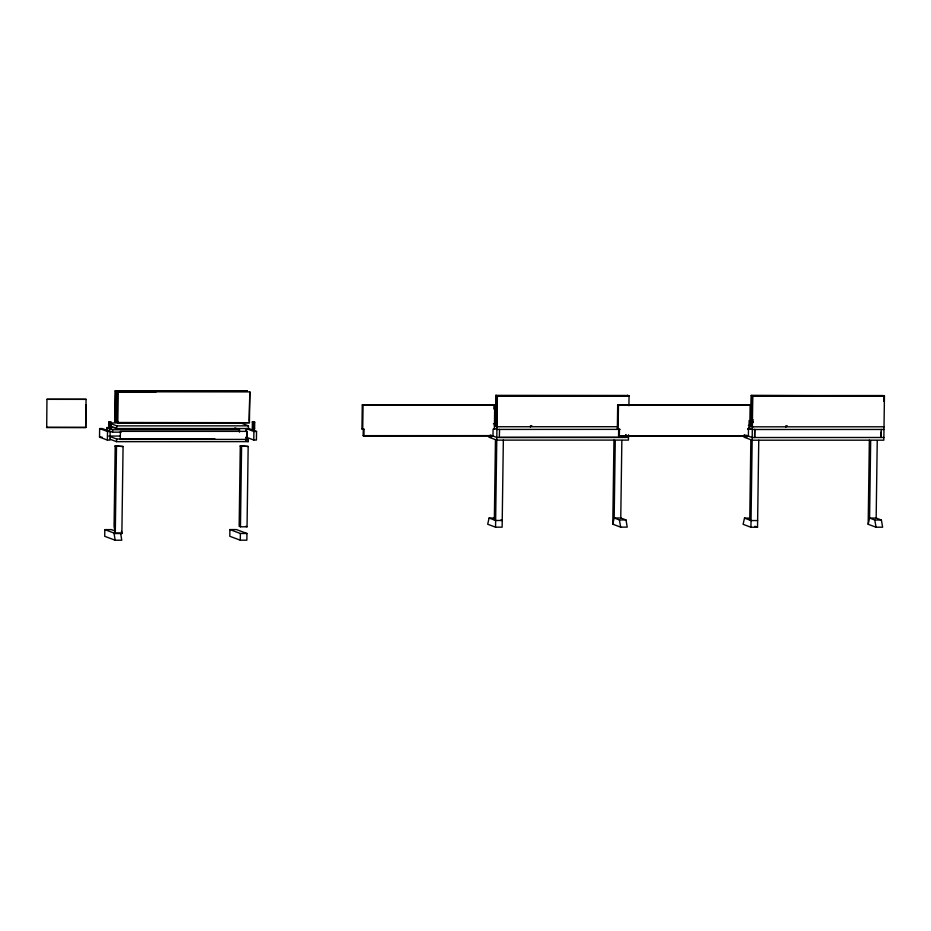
<?xml version="1.0" encoding="UTF-8"?>
<svg xmlns="http://www.w3.org/2000/svg" width="931" height="931" viewBox="0 0 931 931"><rect width="100%" height="100%" fill="white"/><g stroke="black" fill="none" stroke-linecap="round" stroke-linejoin="round"><path stroke-width="1.4" d="M46.701 427.492L46.946 399.318L86.048 399.306L85.815 427.48L46.55 427.434L85.815 427.48M85.652 427.422L85.966 404.927M99.524 437.139L99.64 428.574L102.27 428.563L110.126 431.507L110.009 440.072L107.368 440.072L99.524 437.139L102.154 437.139M104.819 529.623L104.726 536.314L115.188 540.224L121.775 540.224L120.564 533.044L113.978 533.044L104.819 529.623L111.394 529.623L115.328 531.089M107.368 440.072L107.496 431.507L99.64 428.574M108.904 425.618L108.939 422.942M109.078 421.952L108.985 428.656L109.765 428.947L111.08 428.947L111.173 422.255L109.078 421.952L111.173 422.255M109.765 428.947L109.858 422.255M110.312 427.317L110.393 421.952M112.546 432.159L112.581 429.738L106.774 427.573L106.949 430.064L112.546 432.159L121.205 432.147M118.028 421.755L114.746 421.615L115.176 390.811L247.239 390.915L115.176 390.811M115.13 421.755L115.56 390.962M115.188 446.007L114.071 526.352L115.281 533.533L121.868 533.533L123.078 446.496L115.188 446.007L123.078 446.496M115.898 410.315L116.142 393.208M115.909 420.765L116.294 393.266M116.154 420.3L116.456 393.557M116.689 393.65L115.758 420.3M116.701 392.242L116.003 420.242M115.281 533.533L116.503 446.496M245.656 437.977L248.274 438.955L248.24 441.631L116.573 441.678L116.608 439.001L108.752 436.069L120.332 436.057M245.935 437.093L253.791 440.026L256.421 440.026L256.537 431.46L248.693 428.516L116.747 428.551L116.782 425.874L110.242 423.43M117.364 422.593L117.795 391.788L249.845 391.893L249.427 422.697L117.364 422.593L249.427 422.697M117.748 422.732L117.795 391.788M246.959 431.367L120.402 431.356L120.285 439.385L246.843 439.409L246.796 431.309L246.843 439.409M229.899 529.576L229.806 536.279L240.279 540.189L246.855 540.189L246.948 533.486L236.486 529.576L229.899 529.576L240.373 533.486L246.948 533.486M239.476 432.112L239.511 429.703L234.856 427.969M240.279 445.972L239.151 526.306L240.466 526.795L247.041 526.795L248.17 446.449L240.279 445.972L248.17 446.449M240.279 540.189L240.373 533.486M240.466 526.795L241.583 446.461M246.017 431.379L246.052 428.516L253.907 431.46L256.537 431.46M248.414 428.516L248.461 425.839L240.605 422.895L110.382 422.942M249.043 421.149L249.845 391.893M252.394 421.918L252.301 428.609L253.302 428.9L254.605 428.9L254.698 422.209L252.394 421.918L254.698 422.209M253.302 428.9L253.395 422.209M253.791 440.026L253.907 431.46M361.938 428.97L362.275 404.869L494.733 405.113L494.396 429.226L493.081 429.226L492.988 435.917L363.951 435.952L363.171 435.661L363.265 428.97L361.938 428.97L364.044 429.261L363.951 435.952M362.729 429.261L363.067 405.16L362.275 404.869M493.884 409.081L493.954 404.822M495.385 426.154L495.816 395.361L627.878 395.466M494.338 519.987L495.455 439.641M495.769 426.305L496.2 395.5M496.56 426.596L496.991 395.803L628.658 395.756M503.345 440.13L502.135 527.167L495.548 527.167L497.387 395.943L495.816 395.361M625.772 434.696L625.737 437.372L499.33 437.419L499.551 429.424M530.461 427.026L530.484 425.688L531.799 425.688M612.784 524.2L614.181 517.985L620.768 517.985L626.004 519.94L627.215 527.121L620.64 527.132L612.784 524.2L613.96 440.06M615.263 440.514L614.181 517.985L619.418 519.94L626.004 519.94M617.684 404.95L618.463 405.241L618.126 429.342L617.346 429.051L617.684 404.95L749.35 404.904L750.13 405.194L749.792 429.307L747.698 429.005L749.792 429.307M748.477 429.307L748.384 435.999L619.348 436.034L618.568 435.743L618.661 429.051L617.346 429.051M619.348 436.034L619.441 429.342L618.661 429.051M620.768 517.985L621.85 440.514M625.876 434.73L625.574 437.314M628.506 434.73L628.437 440.095L496.77 440.13L488.915 437.198L491.545 437.198M628.914 405.707L629.053 395.908L627.482 395.314M750.782 426.235L751.212 395.442L884.45 395.989L883.833 440.177L752.167 440.212L744.311 437.279L744.346 434.602M749.013 429.005L749.129 420.498M749.734 520.068L750.852 439.723M751.177 426.386L751.608 395.582L883.275 395.547M753.272 421.592C751.364 420.614 751.329 423.465 753.26 422.534M758.753 440.212L757.531 527.249L750.945 527.249L752.783 396.024L751.212 395.442M754.727 437.5L754.843 429.459M785.869 427.108L785.88 425.77L787.195 425.77M868.181 524.281L869.589 518.067L876.164 518.067L881.401 520.022L882.623 527.202L876.036 527.214L868.181 524.281L869.356 440.142M870.671 440.596L869.589 518.067L874.814 520.022L881.401 520.022M876.164 518.067L877.246 440.596M881.052 432.042L881.238 437.5L881.25 429.424M883.973 401.505L884.054 395.838M494.361 518.032L489.101 518.032L487.693 524.234L495.548 527.167M749.769 518.113L744.497 518.113L743.101 524.316L750.945 527.249M116.55 391.776L119.377 391.776M116.468 392.149L119.366 392.149M116.864 392.3L155.814 392.23M497.387 395.943L629.053 395.908M884.45 395.989L752.388 395.884L751.957 426.677L753.272 426.677M86.211 399.364L46.946 399.318M363.067 405.16L494.733 405.113M618.463 405.241L750.13 405.194M753.365 419.986L751.27 419.695M114.746 421.615L117.632 421.615M493.442 423.803L496.339 423.803M116.782 425.874L248.461 425.839M617.044 426.701L496.956 426.747L494.338 425.77M884.019 426.782L752.353 426.829L748.431 425.362M106.774 427.573L115.421 427.573M620.139 429.377L496.91 429.424L494.303 428.446M112.581 429.738L239.511 429.703M883.985 429.459L752.318 429.505L748.384 428.039M107.496 431.507L110.126 431.507M363.171 435.661L492.196 435.627M618.568 435.743L748.384 435.999M744.311 437.279L746.941 437.279M628.472 437.407L496.805 437.454L490.265 435.01M883.868 437.489L752.201 437.535L745.661 435.091M116.608 439.001L214.991 438.966M757.625 520.557L751.038 520.557L744.497 518.113M253.604 428.609L254.605 428.9M754.68 429.4L754.576 437.442M495.862 419.613L496.654 419.904M496.56 421.51L496.549 422.453M754.913 526.271L757.531 527.249M493.616 428.923L494.396 429.226M363.265 428.97L364.044 429.261M500.913 519.987L502.228 520.476L495.641 520.476L489.101 518.032M245.621 440.654L248.24 441.631M110.207 426.107L116.747 428.551M110.3 428.656L111.08 428.947M110.021 439.234L116.573 441.678M245.737 526.306L247.041 526.795M874.814 520.022L876.036 527.214M619.418 519.94L620.64 527.132M121.461 531.135L121.868 533.533M113.978 533.044L115.188 540.224M751.852 421.557L751.945 422.534"/></g></svg>
